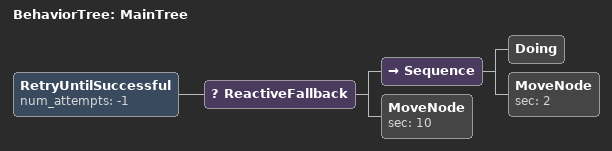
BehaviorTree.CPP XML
<root BTCPP_format="4">

  <BehaviorTree ID="MainTree">
    <RetryUntilSuccessful num_attempts="-1">
      <ReactiveFallback>
        <Sequence>
            <Doing/>
            <MoveNode sec="2"/>
        </Sequence>
        <MoveNode sec="10"/>
      </ReactiveFallback>
    </RetryUntilSuccessful>
  </BehaviorTree>

</root>
